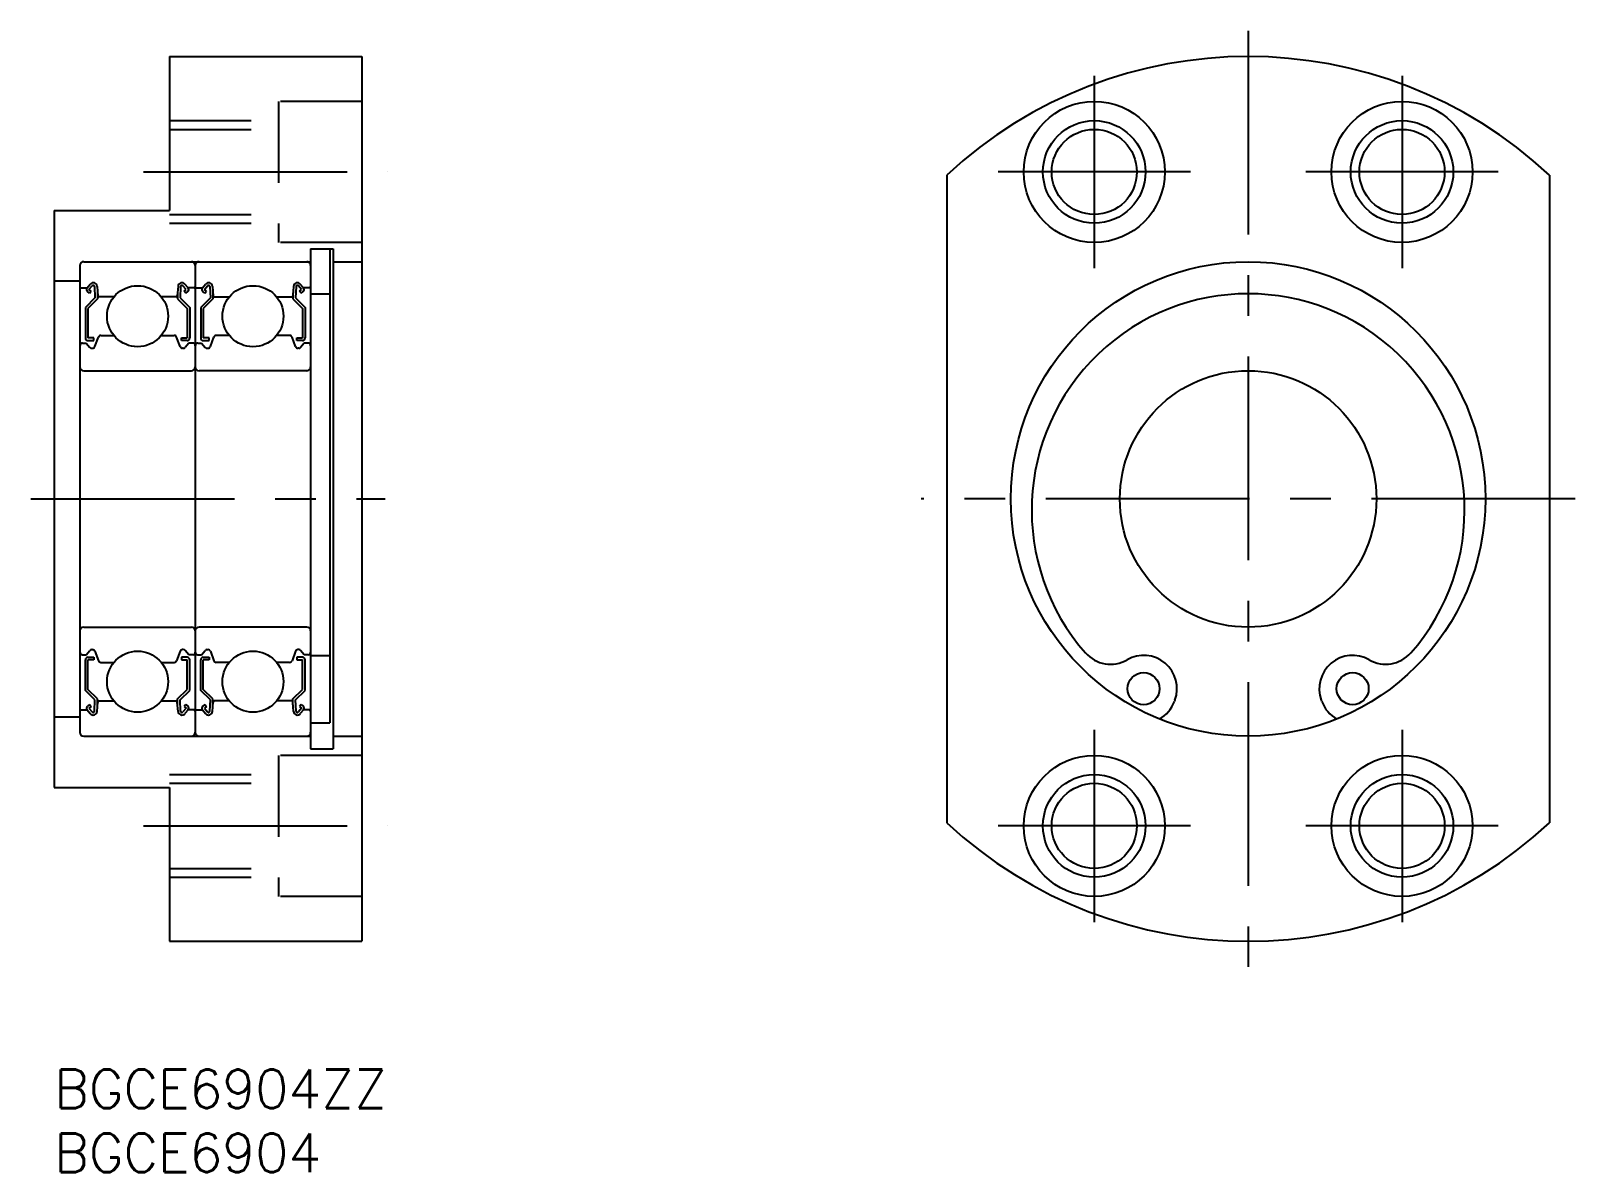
# Model space of a CAD drawing. Extents: x -2 to 119, y -8 to 81.
import ezdxf

# ---------------------------------------------------------------- set-up
doc = ezdxf.new("R2010")
doc.units = 0
doc.header["$LTSCALE"] = 0.5
doc.linetypes.add('CENTER', pattern=[50.8, 31.75, -6.35, 6.35, -6.35])
doc.linetypes.add('DASHED', pattern=[19.05, 12.7, -6.35])
for name, color, linetype in [('MSM_CENTER', 1, 'CENTER'), ('MSM_CONTINUOUS', 7, 'CONTINUOUS'), ('MSM_DASHED', 4, 'DASHED'), ('MSM_NARROW', 5, 'CONTINUOUS'), ('MSM_PART_NUMBER', 7, 'CONTINUOUS')]:
    doc.layers.add(name, color=color, linetype=linetype)
doc.styles.get("Standard").update_dxf_attribs({"font": 'txt.shx', "height": 3, "bigfont": 'bigfont.shx'})

# ---------------------------------------------------------------- blocks, each defined once
blk = doc.blocks.new('*U11')
at = {"layer": 'MSM_PART_NUMBER'}
blk.add_text('BGCE6904ZZ', height=3, dxfattribs=at).set_placement((0, -3))
blk = doc.blocks.new('*U12')
at = {"layer": 'MSM_PART_NUMBER'}
blk.add_text('BGCE6904', height=3, dxfattribs=at).set_placement((0, -8))

msp = doc.modelspace()

# ---------------------------------------------------------------- linework, layer by layer
at = {"layer": 'MSM_CENTER'}
for p, q in [((93.11, 81), (93.11, 8)), ((81.11, 77.5), (81.11, 62.5)), ((105.11, 77.5), (105.11, 62.5)), ((6.97, 70), (26.03, 70)), ((88.61, 70), (73.61, 70)), ((112.61, 70), (97.61, 70)), ((-1.82, 44.5), (25.82, 44.5)), ((118.61, 44.5), (67.61, 44.5)), ((81.11, 26.5), (81.11, 11.5)), ((105.11, 26.5), (105.11, 11.5)), ((6.97, 19), (26.03, 19)), ((88.61, 19), (73.61, 19)), ((112.61, 19), (97.61, 19))]:
    msp.add_line(p, q, dxfattribs=at)
at = {"layer": 'MSM_CONTINUOUS'}
for p, q in [((9, 79), (24, 79)), ((9, 79), (9, 67)), ((24, 79), (24, 10)), ((69.61, 69.76), (69.61, 19.24)), ((116.61, 69.76), (116.61, 19.24)), ((0, 67), (0, 22)), ((0, 67), (9, 67)), ((20, 64), (20, 25)), ((20, 64), (21.75, 64)), ((21.5, 64, -0.5), (21.5, 27.05, -0.5)), ((21.75, 64), (21.75, 25)), ((2, 62.7), (2, 26.3)), ((2.3, 63), (20, 63)), ((11, 62.7), (11, 26.3)), ((21.75, 63), (24, 63)), ((0, 61.5), (2, 61.5)), ((2.1, 60.95), (2.56, 60.95)), ((2.56, 60.95), (2.81, 61.24)), ((2.74, 60.54), (2.59, 60.67)), ((2.71, 60.82), (2.96, 61.11)), ((2.87, 60.69), (2.71, 60.82)), ((2.74, 60.54), (2.87, 60.69)), ((3.14, 61.06), (3.18, 60.18)), ((3.34, 61.07), (3.4, 60.34)), ((3.38, 60.57), (3.38, 60.1)), ((4.65, 60.25), (3.5, 60.25)), ((9.5, 60.25), (8.35, 60.25)), ((9.66, 61.07), (9.6, 60.34)), ((9.62, 60.57), (9.62, 60.1)), ((9.86, 61.06), (9.82, 60.18)), ((10.29, 60.82), (10.04, 61.11)), ((10.13, 60.69), (10.29, 60.82)), ((10.26, 60.54), (10.13, 60.69)), ((10.44, 60.95), (10.19, 61.24)), ((10.26, 60.54), (10.41, 60.67)), ((10.9, 60.95), (10.44, 60.95)), ((11.1, 60.95), (11.56, 60.95)), ((11.56, 60.95), (11.81, 61.24)), ((11.74, 60.54), (11.59, 60.67)), ((11.71, 60.82), (11.96, 61.11)), ((11.87, 60.69), (11.71, 60.82)), ((11.74, 60.54), (11.87, 60.69)), ((12.14, 61.06), (12.18, 60.18)), ((12.34, 61.07), (12.4, 60.34)), ((12.38, 60.57), (12.38, 60.1)), ((12.5, 60.25), (13.65, 60.25)), ((17.35, 60.25), (18.5, 60.25)), ((18.66, 61.07), (18.6, 60.34)), ((18.62, 60.57), (18.62, 60.1)), ((18.86, 61.06), (18.82, 60.18)), ((19.29, 60.82), (19.04, 61.11)), ((19.13, 60.69), (19.29, 60.82)), ((19.26, 60.54), (19.13, 60.69)), ((19.44, 60.95), (19.19, 61.24)), ((19.26, 60.54), (19.41, 60.67)), ((19.9, 60.95), (19.44, 60.95)), ((20, 60.5), (21.5, 60.5)), ((3.18, 60.18), (2.43, 59.43)), ((2.43, 59.43), (2.43, 57.05)), ((3.38, 60.1), (2.63, 59.35)), ((2.63, 59.35), (2.63, 57.05)), ((9.62, 60.1), (10.37, 59.35)), ((9.82, 60.18), (10.57, 59.43)), ((10.37, 59.35), (10.37, 57.05)), ((10.57, 59.43), (10.57, 57.05)), ((12.18, 60.18), (11.43, 59.43)), ((11.43, 59.43), (11.43, 57.05)), ((12.38, 60.1), (11.63, 59.35)), ((11.63, 59.35), (11.63, 57.05)), ((18.62, 60.1), (19.37, 59.35)), ((18.82, 60.18), (19.57, 59.43)), ((19.37, 59.35), (19.37, 57.05)), ((19.57, 59.43), (19.57, 57.05)), ((2.2, 56.65), (2.5, 56.65)), ((2.5, 56.65), (2.78, 56.32)), ((3.08, 57.05), (2.63, 57.05)), ((2.63, 56.85), (3.08, 56.85)), ((3.08, 56.85), (3.08, 57.05)), ((3.18, 56.38), (3.45, 57.12)), ((3.64, 57.25), (4.65, 57.25)), ((8.35, 57.25), (9.36, 57.25)), ((9.82, 56.38), (9.55, 57.12)), ((9.92, 57.05), (10.37, 57.05)), ((9.92, 56.85), (9.92, 57.05)), ((10.37, 56.85), (9.92, 56.85)), ((10.5, 56.65), (10.22, 56.32)), ((10.8, 56.65), (10.5, 56.65)), ((11.2, 56.65), (11.5, 56.65)), ((11.5, 56.65), (11.78, 56.32)), ((12.08, 57.05), (11.63, 57.05)), ((11.63, 56.85), (12.08, 56.85)), ((12.08, 56.85), (12.08, 57.05)), ((12.18, 56.38), (12.45, 57.12)), ((13.65, 57.25), (12.64, 57.25)), ((18.36, 57.25), (17.35, 57.25)), ((18.82, 56.38), (18.55, 57.12)), ((18.92, 57.05), (19.37, 57.05)), ((18.92, 56.85), (18.92, 57.05)), ((19.37, 56.85), (18.92, 56.85)), ((19.5, 56.65), (19.22, 56.32)), ((19.8, 56.65), (19.5, 56.65)), ((2.93, 56.25), (2.99, 56.25)), ((10.07, 56.25), (10.01, 56.25)), ((11.93, 56.25), (11.99, 56.25)), ((19.07, 56.25), (19.01, 56.25)), ((2.3, 54.5), (10.7, 54.5)), ((19.7, 54.5), (11.3, 54.5)), ((2.3, 34.5), (10.7, 34.5)), ((19.7, 34.5), (11.3, 34.5)), ((2.5, 32.35), (2.78, 32.68)), ((2.93, 32.75), (2.99, 32.75)), ((3.18, 32.62), (3.45, 31.88)), ((9.82, 32.62), (9.55, 31.88)), ((10.07, 32.75), (10.01, 32.75)), ((10.5, 32.35), (10.22, 32.68)), ((11.5, 32.35), (11.78, 32.68)), ((11.93, 32.75), (11.99, 32.75)), ((12.18, 32.62), (12.45, 31.88)), ((18.82, 32.62), (18.55, 31.88)), ((19.07, 32.75), (19.01, 32.75)), ((19.5, 32.35), (19.22, 32.68)), ((2.2, 32.35), (2.5, 32.35)), ((2.43, 29.57), (2.43, 31.95)), ((2.63, 32.15), (3.08, 32.15)), ((2.63, 29.65), (2.63, 31.95)), ((3.08, 31.95), (2.63, 31.95)), ((3.08, 32.15), (3.08, 31.95)), ((3.64, 31.75), (4.65, 31.75)), ((3.89, 31.75), (3.89, 31.75)), ((4.14, 31.75), (4.14, 31.75)), ((8.35, 31.75), (9.36, 31.75)), ((10.37, 32.15), (9.92, 32.15)), ((9.92, 32.15), (9.92, 31.95)), ((9.92, 31.95), (10.37, 31.95)), ((10.37, 29.65), (10.37, 31.95)), ((10.8, 32.35), (10.5, 32.35)), ((10.57, 29.57), (10.57, 31.95)), ((11.2, 32.35), (11.5, 32.35)), ((11.43, 29.57), (11.43, 31.95)), ((11.63, 32.15), (12.08, 32.15)), ((11.63, 29.65), (11.63, 31.95)), ((12.08, 31.95), (11.63, 31.95)), ((12.08, 32.15), (12.08, 31.95)), ((13.65, 31.75), (12.64, 31.75)), ((18.36, 31.75), (17.35, 31.75)), ((17.86, 31.75), (17.86, 31.75)), ((18.11, 31.75), (18.11, 31.75)), ((19.37, 32.15), (18.92, 32.15)), ((18.92, 32.15), (18.92, 31.95)), ((18.92, 31.95), (19.37, 31.95)), ((19.37, 29.65), (19.37, 31.95)), ((19.8, 32.35), (19.5, 32.35)), ((19.57, 29.57), (19.57, 31.95)), ((20, 32.3), (21.5, 32.3)), ((3.18, 28.82), (2.43, 29.57)), ((3.38, 28.9), (2.63, 29.65)), ((9.62, 28.9), (10.37, 29.65)), ((9.82, 28.82), (10.57, 29.57)), ((12.18, 28.82), (11.43, 29.57)), ((12.38, 28.9), (11.63, 29.65)), ((18.62, 28.9), (19.37, 29.65)), ((18.82, 28.82), (19.57, 29.57)), ((2, 27.95), (2, 26.3)), ((2.1, 28.05), (2.56, 28.05)), ((2.56, 28.05), (2.81, 27.76)), ((2.74, 28.46), (2.59, 28.33)), ((2.87, 28.31), (2.71, 28.18)), ((2.71, 28.18), (2.96, 27.89)), ((2.74, 28.46), (2.87, 28.31)), ((3.14, 27.94), (3.18, 28.82)), ((3.34, 27.93), (3.4, 28.66)), ((3.38, 28.43), (3.38, 28.9)), ((3.5, 28.75), (4.65, 28.75)), ((8.35, 28.75), (9.5, 28.75)), ((9.66, 27.93), (9.6, 28.66)), ((9.62, 28.43), (9.62, 28.9)), ((9.86, 27.94), (9.82, 28.82)), ((10.29, 28.18), (10.04, 27.89)), ((10.26, 28.46), (10.13, 28.31)), ((10.13, 28.31), (10.29, 28.18)), ((10.44, 28.05), (10.19, 27.76)), ((10.26, 28.46), (10.41, 28.33)), ((10.9, 28.05), (10.44, 28.05)), ((11, 27.95), (11, 26.3)), ((11, 27.95), (11, 26.3)), ((11.1, 28.05), (11.56, 28.05)), ((11.56, 28.05), (11.81, 27.76)), ((11.74, 28.46), (11.59, 28.33)), ((11.87, 28.31), (11.71, 28.18)), ((11.71, 28.18), (11.96, 27.89)), ((11.74, 28.46), (11.87, 28.31)), ((12.14, 27.94), (12.18, 28.82)), ((12.34, 27.93), (12.4, 28.66)), ((12.38, 28.43), (12.38, 28.9)), ((13.65, 28.75), (12.5, 28.75)), ((18.5, 28.75), (17.35, 28.75)), ((18.66, 27.93), (18.6, 28.66)), ((18.62, 28.43), (18.62, 28.9)), ((18.86, 27.94), (18.82, 28.82)), ((19.29, 28.18), (19.04, 27.89)), ((19.26, 28.46), (19.13, 28.31)), ((19.13, 28.31), (19.29, 28.18)), ((19.44, 28.05), (19.19, 27.76)), ((19.26, 28.46), (19.41, 28.33)), ((19.9, 28.05), (19.44, 28.05)), ((20, 27.95), (20, 26.3)), ((87.4, 28.81), (87.36, 28.7)), ((98.86, 28.7), (98.82, 28.81)), ((0, 27.5), (2, 27.5)), ((20, 27.05), (21.5, 27.05)), ((2.3, 26), (20, 26)), ((21.75, 26), (24, 26)), ((20, 25), (21.75, 25)), ((0, 22), (9, 22)), ((9, 22), (9, 10)), ((9, 10), (24, 10))]:
    msp.add_line(p, q, dxfattribs=at)
for centre, radius in [((81.11, 70), 5.5), ((105.11, 70), 5.5), ((81.11, 70), 3.32), ((105.11, 70), 3.32), ((93.11, 44.5), 18.5), ((6.5, 58.75), 2.38), ((15.5, 58.75), 2.38), ((93.11, 44.5), 10), ((6.5, 30.25), 2.38), ((15.5, 30.25), 2.38), ((84.96, 29.7), 1.25), ((101.26, 29.7), 1.25), ((81.11, 19), 5.5), ((105.11, 19), 5.5), ((81.11, 19), 3.32), ((105.11, 19), 3.32)]:
    msp.add_circle(centre, radius, dxfattribs=at)
for centre, radius, start, end in [((93.11, 44.5), 34.5, 47.0657, 132.9343), ((2.3, 62.7), 0.3, 90, 180), ((10.7, 62.7), 0.3, 0, 90), ((11.3, 62.7), 0.3, 90, 180), ((19.7, 62.7), 0.3, 0, 90), ((2.1, 61.05), 0.1, 180, 270), ((2.71, 60.82), 0.2, 139.8682, 230.0862), ((3.04, 61.05), 0.303, 4.9207, 139.9541), ((3.04, 61.05), 0.103, 4.9952, 140.126), ((3.5, 60.35), 0.1, 185.1443, 270.0005), ((9.5, 60.35), 0.1, 269.9995, 354.8557), ((9.96, 61.05), 0.303, 40.0459, 175.0793), ((9.96, 61.05), 0.103, 39.874, 175.0048), ((10.29, 60.82), 0.2, 309.9138, 40.1318), ((10.9, 61.05), 0.1, 270, 0), ((11.1, 61.05), 0.1, 180, 270), ((11.71, 60.82), 0.2, 139.8682, 230.0862), ((12.04, 61.05), 0.303, 4.9207, 139.9541), ((12.04, 61.05), 0.103, 4.9952, 140.126), ((12.5, 60.35), 0.1, 185.1443, 270.0005), ((18.5, 60.35), 0.1, 269.9995, 354.8557), ((18.96, 61.05), 0.303, 40.0459, 175.0793), ((18.96, 61.05), 0.103, 39.874, 175.0048), ((19.29, 60.82), 0.2, 309.9138, 40.1318), ((19.9, 61.05), 0.1, 270, 0), ((93.11, 43.62), 16.88, 318.7342, 221.2658), ((2.2, 56.45), 0.2, 90, 180), ((2.63, 57.05), 0.2, 180.0044, 270.0002), ((3.64, 57.05), 0.2, 90, 159.9919), ((9.36, 57.05), 0.2, 19.8845, 90.0002), ((10.37, 57.05), 0.2, 269.9998, 359.9956), ((10.8, 56.45), 0.2, 359.9956, 90.0002), ((11.2, 56.45), 0.2, 89.9998, 180.0044), ((11.63, 57.05), 0.2, 180.0044, 270.0002), ((12.64, 57.05), 0.2, 89.9998, 160.1155), ((18.36, 57.05), 0.2, 20.0081, 90), ((19.37, 57.05), 0.2, 269.9998, 359.9956), ((19.8, 56.45), 0.2, 0, 90), ((2.93, 56.45), 0.2, 219.9921, 270), ((2.99, 56.45), 0.2, 270, 339.9919), ((10.01, 56.45), 0.2, 199.8883, 269.9998), ((10.07, 56.45), 0.2, 269.9998, 319.8616), ((11.93, 56.45), 0.2, 220.1384, 270.0002), ((11.99, 56.45), 0.2, 270.0002, 340.1117), ((19.01, 56.45), 0.2, 200.0081, 270), ((19.07, 56.45), 0.2, 270, 320.0079), ((2.3, 54.8), 0.3, 180, 270), ((10.7, 54.8), 0.3, 270, 0), ((11.3, 54.8), 0.3, 180, 270), ((19.7, 54.8), 0.3, 270, 0), ((2.3, 34.2), 0.3, 90, 180), ((10.7, 34.2), 0.3, 0, 90), ((11.3, 34.2), 0.3, 90, 180), ((19.7, 34.2), 0.3, 0, 90), ((2.2, 32.55), 0.2, 180, 270), ((2.93, 32.55), 0.2, 90, 140.0079), ((2.99, 32.55), 0.2, 20.0081, 90), ((10.01, 32.55), 0.2, 90.0002, 160.1117), ((10.07, 32.55), 0.2, 40.1384, 90.0002), ((10.8, 32.55), 0.2, 269.9998, 0.0044), ((11.2, 32.55), 0.2, 179.9956, 270.0002), ((11.93, 32.55), 0.2, 89.9998, 139.8616), ((11.99, 32.55), 0.2, 19.8883, 89.9998), ((19.01, 32.55), 0.2, 90, 159.9919), ((19.07, 32.55), 0.2, 39.9921, 90), ((19.8, 32.55), 0.2, 270, 0), ((2.63, 31.95), 0.2, 89.9998, 179.9956), ((3.64, 31.95), 0.2, 200.0081, 270), ((9.36, 31.95), 0.2, 269.9998, 340.1155), ((10.37, 31.95), 0.2, 0.0044, 90.0002), ((11.63, 31.95), 0.2, 89.9998, 179.9956), ((12.64, 31.95), 0.2, 199.8845, 270.0002), ((18.36, 31.95), 0.2, 270, 339.9919), ((19.37, 31.95), 0.2, 0.0044, 90.0002), ((82.38, 34.21), 2.6, 221.2658, 299.7449), ((84.96, 29.7), 2.6, 340.0175, 119.7449), ((101.26, 29.7), 2.6, 60.2551, 199.9825), ((103.84, 34.21), 2.6, 240.2551, 318.7342), ((2.1, 27.95), 0.1, 90, 180), ((2.71, 28.18), 0.2, 129.9138, 220.1318), ((3.04, 27.95), 0.303, 220.0459, 355.0793), ((3.04, 27.95), 0.103, 219.874, 355.0048), ((3.5, 28.65), 0.1, 89.9995, 174.8557), ((9.5, 28.65), 0.1, 5.1443, 90.0005), ((9.96, 27.95), 0.303, 184.9207, 319.9541), ((9.96, 27.95), 0.103, 184.9952, 320.126), ((10.29, 28.18), 0.2, 319.8682, 50.0862), ((10.9, 27.95), 0.1, 0, 90), ((11.1, 27.95), 0.1, 90, 180), ((11.71, 28.18), 0.2, 129.9138, 220.1318), ((12.04, 27.95), 0.303, 220.0459, 355.0793), ((12.04, 27.95), 0.103, 219.874, 355.0048), ((12.5, 28.65), 0.1, 89.9995, 174.8557), ((18.5, 28.65), 0.1, 5.1443, 90.0005), ((18.96, 27.95), 0.303, 184.9207, 319.9541), ((18.96, 27.95), 0.103, 184.9952, 320.126), ((19.29, 28.18), 0.2, 319.8682, 50.0862), ((19.9, 27.95), 0.1, 0, 90), ((85.01, 29.55), 2.5, 297.992, 340.0175), ((101.21, 29.55), 2.5, 199.9825, 242.008), ((2.3, 26.3), 0.3, 180, 270), ((10.7, 26.3), 0.3, 270, 0), ((11.3, 26.3), 0.3, 180, 270), ((19.7, 26.3), 0.3, 270, 0), ((93.11, 44.5), 34.5, 227.0657, 312.9343)]:
    msp.add_arc(centre, radius, start, end, dxfattribs=at)
at = {"layer": 'MSM_DASHED'}
for p, q in [((24, 75.5), (17.5, 75.5)), ((17.5, 75.5), (17.5, 64.5)), ((9, 74), (17.5, 74)), ((9, 73.32), (17.5, 73.32)), ((9, 66.68), (17.5, 66.68)), ((9, 66), (17.5, 66)), ((24, 64.5), (17.5, 64.5)), ((17.5, 24.5), (17.5, 13.5)), ((24, 24.5), (17.5, 24.5)), ((9, 23), (17.5, 23)), ((9, 22.32), (17.5, 22.32)), ((9, 15.68), (17.5, 15.68)), ((9, 15), (17.5, 15)), ((24, 13.5), (17.5, 13.5))]:
    msp.add_line(p, q, dxfattribs=at)
at = {"layer": 'MSM_NARROW'}
for centre in [(81.11, 70), (105.11, 70), (81.11, 19), (105.11, 19)]:
    msp.add_circle(centre, 4, dxfattribs=at)

# ---------------------------------------------------------------- block references
at = {"layer": 'MSM_CONTINUOUS'}
for name in ['*U11', '*U12']:
    msp.add_blockref(name, (0, 0), dxfattribs=at)

doc.saveas('drawing.dxf')
